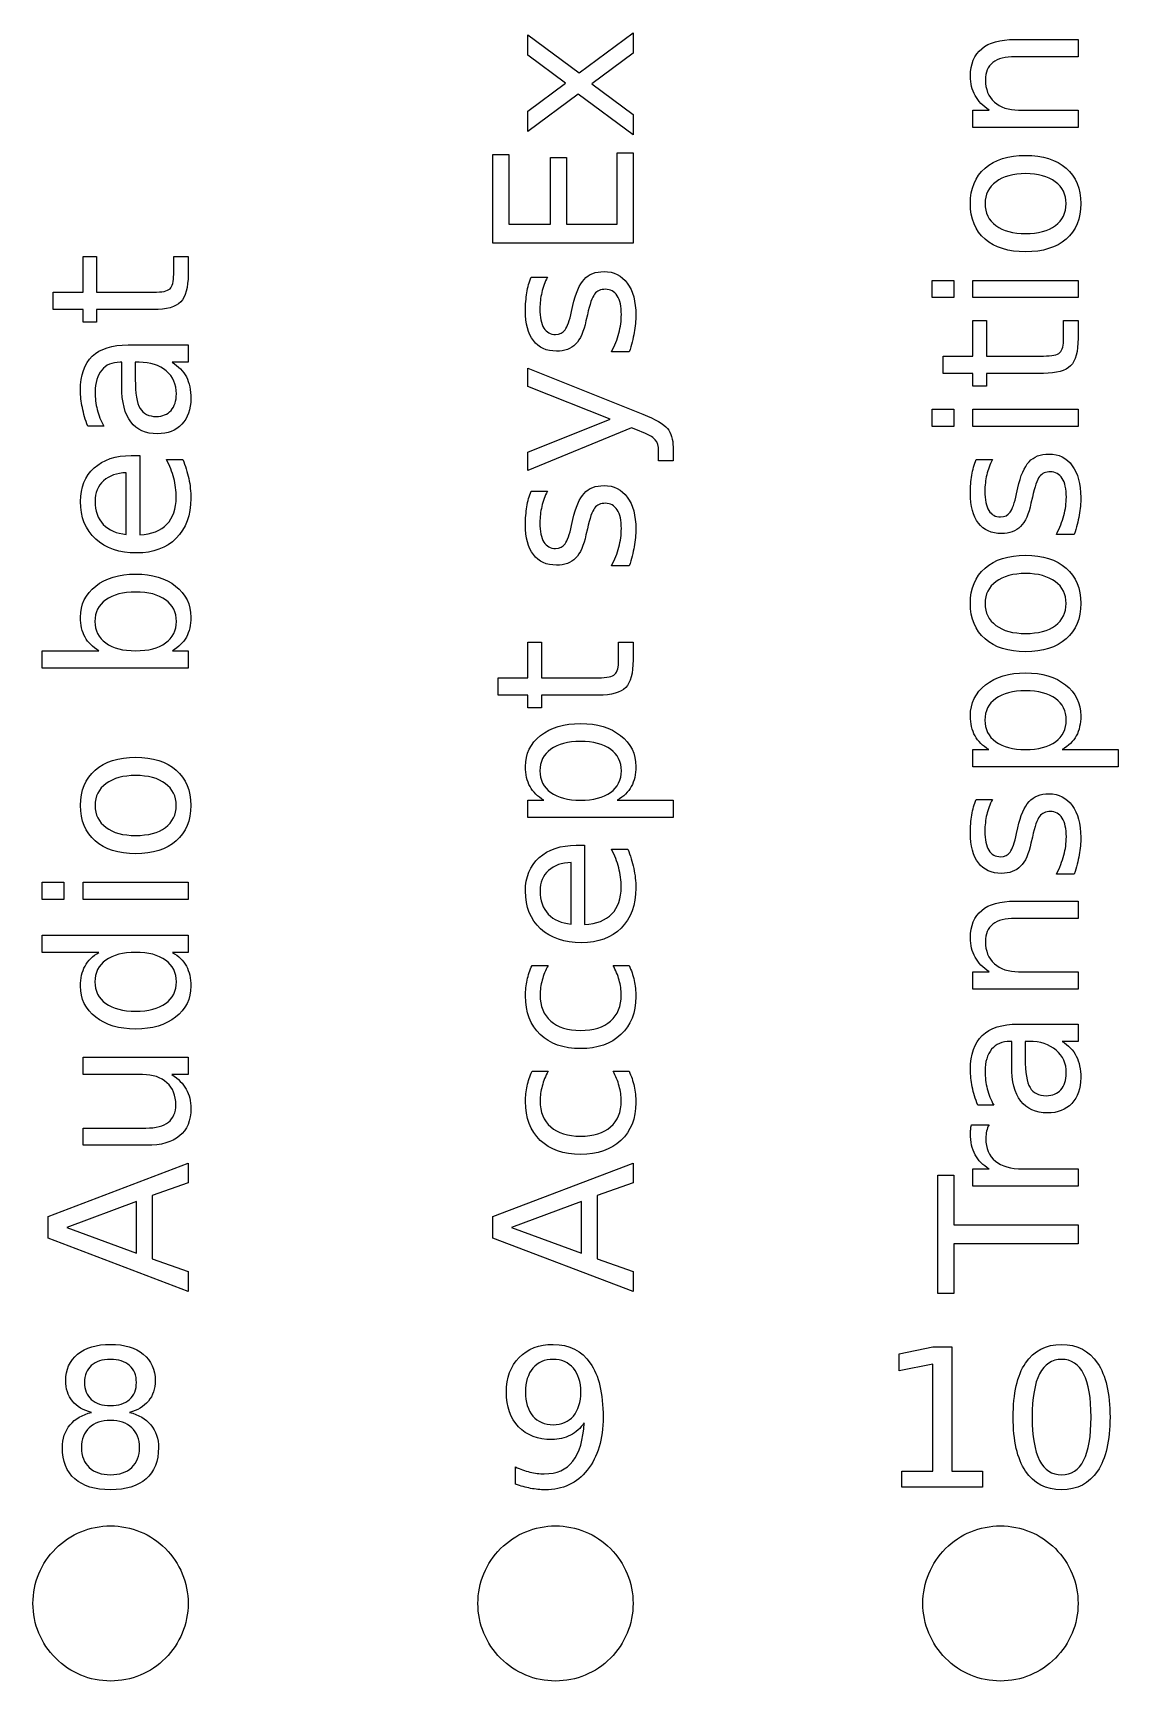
# Model space of a CAD drawing. Extents: x 30 to 245, y 40 to 174.
# Drawn here: x 137.12 to 158.8, y 104.82 to 137.74 of the extents above; entities that cross this region are included whole.
import ezdxf

# ---------------------------------------------------------------- set-up
doc = ezdxf.new("R2010")
doc.units = 0
doc.layers.add('Calque_1', color=7, linetype='CONTINUOUS')

msp = doc.modelspace()

# ---------------------------------------------------------------- linework, layer by layer
at = {"layer": 'Calque_1', "color": 7}
for points in [[(147.01, 137.6975), (148.03188, 136.93813), (149.11, 137.73688), (149.11, 137.33), (148.285, 136.71875), (149.11, 136.1075), (149.11, 135.70063), (148.01125, 136.51625), (147.01, 135.77), (147.01, 136.17688), (147.75813, 136.73375), (147.01, 137.29063)], [(156.73255, 137.6075)], [(146.31063, 133.53688), (146.31063, 135.30688), (146.62938, 135.30688), (146.62938, 133.91563), (147.45813, 133.91563), (147.45813, 135.24875), (147.77688, 135.24875), (147.77688, 133.91563), (148.79125, 133.91563), (148.79125, 135.34063), (149.11, 135.34063), (149.11, 133.53688)], [(155.84937, 134.32813)], [(156.14187, 134.32813)], [(155.0825, 132.44938), (155.0825, 132.79438), (155.51937, 132.79438), (155.51937, 132.44938)], [(155.9, 132.44938), (155.9, 132.79438), (158, 132.79438), (158, 132.44938)], [(139.02181, 131.50438)], [(155.0825, 129.87688), (155.0825, 130.22188), (155.51937, 130.22188), (155.51937, 129.87688)], [(155.9, 129.87688), (155.9, 130.22188), (158, 130.22188), (158, 129.87688)], [(139.17188, 126.56938)], [(155.84937, 126.34063)], [(156.14187, 126.34063)], [(156.95187, 124.59688)], [(148.06188, 123.58438)], [(157.68499, 123.42313)], [(138.06938, 122.30563)], [(138.36188, 122.30563)], [(148.79497, 122.41063)], [(137.3025, 120.42688), (137.3025, 120.77188), (137.73938, 120.77188), (137.73938, 120.42688)], [(138.12, 120.42688), (138.12, 120.77188), (140.22, 120.77188), (140.22, 120.42688)], [(156.73255, 120.395)], [(138.43878, 119.37125)], [(147.09056, 119.11063)], [(139.17188, 118.19563)], [(156.80188, 117.93688)], [(147.09056, 116.99563)], [(138.06938, 116.38438)], [(139.39127, 115.51625)], [(137.42063, 113.66375), (137.42063, 114.09313), (140.22, 115.16), (140.22, 114.76625), (139.50188, 114.51125), (139.50188, 113.24938), (140.22, 112.99438), (140.22, 112.595)], [(146.31063, 113.66375), (146.31063, 114.09313), (149.11, 115.16), (149.11, 114.76625), (148.39188, 114.51125), (148.39188, 113.24938), (149.11, 112.99438), (149.11, 112.595)], [(155.20062, 112.55375), (155.20062, 114.92188), (155.51937, 114.92188), (155.51937, 113.92813), (158, 113.92813), (158, 113.5475), (155.51937, 113.5475), (155.51937, 112.55375)], [(137.79375, 113.8775), (139.18688, 113.36375), (139.18688, 114.39313)], [(146.68375, 113.8775), (148.07688, 113.36375), (148.07688, 114.39313)], [(154.48125, 109.00875), (155.1, 109.00875), (155.1, 111.14438), (154.42687, 111.00938), (154.42687, 111.35438), (155.09625, 111.48938), (155.475, 111.48938), (155.475, 109.00875), (156.09375, 109.00875), (156.09375, 108.69), (154.48125, 108.69)], [(157.67062, 111.54)], [(157.67062, 111.24)], [(138.15062, 110.77875)], [(138.28937, 110.18063)], [(138.66812, 110.01938)], [(147.51312, 109.935)], [(146.75937, 108.7481)]]:
    msp.add_lwpolyline(points, close=True, dxfattribs=at)
for points in [[(156.7325, 137.6075), (158, 137.6075), (158, 137.2625), (156.74375, 137.2625)], [(156.81312, 136.19563), (158, 136.19563), (158, 135.84875), (155.9, 135.84875), (155.9, 136.19563), (156.22625, 136.19563)], [(137.52375, 132.55813), (138.12, 132.55813), (138.12, 133.26875), (138.38813, 133.26875), (138.38813, 132.55813), (139.52813, 132.55813)], [(139.93123, 132.91441), (139.93123, 133.26878), (140.22, 133.26878), (140.22, 132.91441)], [(147.07201, 132.85818), (147.07188, 132.85813)], [(147.07188, 132.85813), (147.39813, 132.85813)], [(139.52813, 132.21128), (138.38813, 132.21128), (138.38813, 131.95816), (138.12, 131.95816), (138.12, 132.21128), (137.52375, 132.21128), (137.52375, 132.55813)], [(147.88183, 132.17566), (147.90813, 132.29378)], [(148.19698, 132.1063), (148.16888, 131.9863)], [(155.30375, 131.28313), (155.9, 131.28313), (155.9, 131.99375), (156.16812, 131.99375), (156.16812, 131.28313), (157.30812, 131.28313)], [(157.71122, 131.63941), (157.71122, 131.99378), (158, 131.99378), (158, 131.63941)], [(139.02188, 131.50438), (140.22, 131.50438), (140.22, 131.15938), (139.90125, 131.15938)], [(149.03318, 131.36566), (148.67693, 131.36566)], [(138.89438, 130.67563), (138.89438, 131.15938), (138.86058, 131.15938)], [(139.24123, 131.15938), (139.16433, 131.15938), (139.16438, 130.81625)], [(149.23375, 129.78688), (149.07625, 129.84878), (147.01, 128.99941), (147.01, 129.36503), (148.6525, 130.02128), (147.01, 130.67753), (147.01, 131.04316), (149.305, 130.12063)], [(157.30812, 130.93628), (156.16812, 130.93628), (156.16812, 130.68316), (155.9, 130.68316), (155.9, 130.93628), (155.30375, 130.93628), (155.30375, 131.28313)], [(138.53431, 129.88438), (138.21556, 129.88438)], [(149.90875, 129.46438), (149.90875, 129.18875), (149.62, 129.18875), (149.62, 129.39125)], [(139.08375, 129.29563), (139.2525, 129.29563), (139.2525, 127.70938)], [(139.08385, 129.29563), (139.08375, 129.29563)], [(139.78693, 129.215), (140.11318, 129.215)], [(155.9621, 129.21318), (155.96187, 129.21313)], [(155.96187, 129.21313), (156.28812, 129.21313)], [(138.98438, 127.72063), (138.9825, 128.95063)], [(147.07201, 128.58318), (147.07188, 128.58313)], [(147.07188, 128.58313), (147.39813, 128.58313)], [(156.77192, 128.53066), (156.79822, 128.64878)], [(157.08708, 128.4613), (157.05898, 128.3413)], [(147.88183, 127.90066), (147.90813, 128.01878)], [(148.19698, 127.8313), (148.16888, 127.7113)], [(157.92328, 127.72066), (157.56703, 127.72066)], [(149.03318, 127.09066), (148.67693, 127.09066)], [(146.41375, 124.85563), (147.01, 124.85563), (147.01, 125.56625), (147.27813, 125.56625), (147.27813, 124.85563), (148.41813, 124.85563)], [(148.82123, 125.21191), (148.82123, 125.56628), (149.11, 125.56628), (149.11, 125.21191)], [(139.90497, 125.39563), (140.21997, 125.39563), (140.21997, 125.04875), (137.30247, 125.04875), (137.30247, 125.39563), (138.43875, 125.39563)], [(148.41813, 124.50878), (147.27813, 124.50878), (147.27813, 124.25566), (147.01, 124.25566), (147.01, 124.50878), (146.41375, 124.50878), (146.41375, 124.85563)], [(157.685, 123.42313), (158.79875, 123.42313), (158.79875, 123.07625), (155.9, 123.07625), (155.9, 123.42313), (156.21875, 123.42313)], [(148.795, 122.41063), (149.90875, 122.41063), (149.90875, 122.06375), (147.01, 122.06375), (147.01, 122.41063), (147.32875, 122.41063)], [(155.9621, 122.42568), (155.96187, 122.42563)], [(155.96187, 122.42563), (156.28812, 122.42563)], [(156.77192, 121.74316), (156.79822, 121.86128)], [(147.97365, 121.51063), (147.97375, 121.51063)], [(147.97375, 121.51063), (148.1425, 121.51063), (148.1425, 119.92438)], [(157.08708, 121.6738), (157.05898, 121.5538)], [(147.87438, 119.93563), (147.8725, 121.16563)], [(148.67683, 121.43), (149.00308, 121.43)], [(157.92328, 120.93316), (157.56703, 120.93316)], [(156.7325, 120.395), (158, 120.395), (158, 120.05), (156.74375, 120.05)], [(138.43875, 119.37125), (137.3025, 119.37125), (137.3025, 119.71625), (140.22, 119.71625), (140.22, 119.37125), (139.905, 119.37125)], [(147.09063, 119.11063), (147.41313, 119.11063)], [(148.71066, 119.11063), (149.02941, 119.11063)], [(156.81312, 118.98313), (158, 118.98313), (158, 118.63625), (155.9, 118.63625), (155.9, 118.98313), (156.22625, 118.98313)], [(156.80187, 117.93688), (158, 117.93688), (158, 117.59188), (157.68125, 117.59188)], [(156.67436, 117.10813), (156.67436, 117.59188), (156.64066, 117.59188)], [(157.02122, 117.59188), (156.94432, 117.59188), (156.94437, 117.24875)], [(139.31063, 116.93), (138.12, 116.93), (138.12, 117.275), (140.22, 117.275), (140.22, 116.93), (139.8975, 116.93)], [(147.09063, 116.99563), (147.41313, 116.99563)], [(148.71066, 116.99563), (149.02941, 116.99563)], [(156.31438, 116.31688), (155.99563, 116.31688)], [(155.86852, 115.9269), (156.2225, 115.92875)], [(139.39125, 115.51625), (138.12, 115.51625), (138.12, 115.86125), (139.37813, 115.86125)], [(156.89378, 115.04563), (158, 115.04563), (158, 114.69875), (155.9, 114.69875), (155.9, 115.04563), (156.22625, 115.04563)], [(146.75937, 108.74813), (146.75937, 109.09313)]]:
    msp.add_lwpolyline(points, dxfattribs=at)
at = {"layer": 'Calque_1', "color": 1}
for points in [[(140.22, 106.36501)], [(149.11, 106.36501)], [(158, 106.36501)]]:
    msp.add_lwpolyline(points, close=True, dxfattribs=at)
at = {"layer": 'Calque_1', "color": 7}
for points in [[(155.84942, 136.87438), (155.84942, 137.115627), (155.92442, 137.298127), (156.07442, 137.42188)], [(156.07442, 137.42188), (156.223173, 137.545627), (156.44255, 137.6075), (156.73255, 137.6075)], [(156.2975, 137.14625), (156.198747, 137.06875), (156.14937, 136.9525), (156.14937, 136.7975)], [(156.74375, 137.2625), (156.544997, 137.2625), (156.396247, 137.22375), (156.2975, 137.14625)], [(155.94312, 136.48625), (155.880653, 136.59875), (155.84942, 136.728127), (155.84942, 136.87438)], [(156.14937, 136.7975), (156.14937, 136.611253), (156.208747, 136.46438), (156.3275, 136.35688)], [(156.22625, 136.19563), (156.099997, 136.27813), (156.00562, 136.375003), (155.94312, 136.48625)], [(156.3275, 136.35688), (156.446247, 136.24938), (156.60812, 136.19563), (156.81312, 136.19563)], [(155.84937, 134.32813), (155.84937, 134.62813), (155.94687, 134.863753), (156.14187, 135.035)], [(156.14187, 135.035), (156.33687, 135.206253), (156.60687, 135.29188), (156.95187, 135.29188)], [(156.95187, 135.29188), (157.295623, 135.29188), (157.565623, 135.206253), (157.76187, 135.035)], [(157.76187, 135.035), (157.956877, 134.863753), (158.05438, 134.62813), (158.05438, 134.32813)], [(156.36125, 134.765), (156.214997, 134.6575), (156.14187, 134.511877), (156.14187, 134.32813)], [(156.95187, 134.92625), (156.703123, 134.92625), (156.50625, 134.8725), (156.36125, 134.765)], [(157.54437, 134.765), (157.39937, 134.8725), (157.20187, 134.92625), (156.95187, 134.92625)], [(157.76187, 134.32813), (157.76187, 134.511877), (157.68937, 134.6575), (157.54437, 134.765)], [(156.14187, 133.61938), (155.94687, 133.790627), (155.84937, 134.026877), (155.84937, 134.32813)], [(156.14187, 134.32813), (156.14187, 134.14313), (156.21437, 133.99688), (156.35937, 133.88938)], [(157.54625, 133.8875), (157.689997, 133.995), (157.76187, 134.141877), (157.76187, 134.32813)], [(158.05438, 134.32813), (158.05438, 134.026877), (157.956877, 133.790627), (157.76187, 133.61938)], [(156.35937, 133.88938), (156.503123, 133.78188), (156.700623, 133.72813), (156.95187, 133.72813)], [(156.95187, 133.72813), (157.203123, 133.72813), (157.40125, 133.781253), (157.54625, 133.8875)], [(156.95187, 133.36438), (156.60687, 133.36438), (156.33687, 133.44938), (156.14187, 133.61938)], [(157.76187, 133.61938), (157.565623, 133.44938), (157.295623, 133.36438), (156.95187, 133.36438)], [(139.85813, 132.62753), (139.906863, 132.674997), (139.93123, 132.770623), (139.93123, 132.91441)], [(140.22, 132.91441), (140.22, 132.648157), (140.170627, 132.464407), (140.07188, 132.36316)], [(146.98761, 132.54693), (147.006343, 132.65943), (147.034477, 132.76318), (147.07201, 132.85818)], [(147.39813, 132.85813), (147.34813, 132.76063), (147.31063, 132.65938), (147.28563, 132.55438)], [(147.90813, 132.29378), (147.960663, 132.53878), (148.035037, 132.71253), (148.13125, 132.81503)], [(148.13125, 132.81503), (148.22625, 132.918783), (148.359377, 132.97066), (148.53063, 132.97066)], [(148.53063, 132.97066), (148.72563, 132.97066), (148.880003, 132.89316), (148.99375, 132.73816)], [(148.99375, 132.73816), (149.107503, 132.584407), (149.16438, 132.37253), (149.16438, 132.10253)], [(139.52813, 132.55813), (139.699377, 132.55813), (139.809377, 132.581263), (139.85813, 132.62753)], [(140.07188, 132.36316), (139.97188, 132.261907), (139.79063, 132.21128), (139.52813, 132.21128)], [(146.95951, 132.18693), (146.95951, 132.31443), (146.968877, 132.43443), (146.98761, 132.54693)], [(147.28563, 132.55438), (147.26063, 132.44938), (147.24813, 132.34063), (147.24813, 132.22813)], [(148.34135, 132.52068), (148.29135, 132.458213), (148.243227, 132.320087), (148.19698, 132.1063)], [(148.55698, 132.61628), (148.463227, 132.61628), (148.39135, 132.584413), (148.34135, 132.52068)], [(148.79323, 132.48503), (148.736963, 132.57253), (148.658213, 132.61628), (148.55698, 132.61628)], [(148.87573, 132.11003), (148.87573, 132.27253), (148.84823, 132.39753), (148.79323, 132.48503)], [(147.12076, 131.59068), (147.01326, 131.73068), (146.95951, 131.92943), (146.95951, 132.18693)], [(147.24813, 132.22813), (147.24813, 132.056877), (147.274363, 131.928127), (147.32683, 131.84188)], [(147.75245, 131.80628), (147.79745, 131.867547), (147.840577, 131.990673), (147.88183, 132.17566)], [(148.82693, 131.74253), (148.859463, 131.866283), (148.87573, 131.988783), (148.87573, 132.11003)], [(149.16438, 132.10253), (149.16438, 131.99003), (149.153147, 131.87253), (149.13068, 131.75003)], [(147.32683, 131.84188), (147.379363, 131.75688), (147.458113, 131.71438), (147.56308, 131.71438)], [(147.56308, 131.71438), (147.64308, 131.71438), (147.706203, 131.745013), (147.75245, 131.80628)], [(148.16888, 131.9863), (148.12388, 131.772553), (148.05513, 131.61818), (147.96263, 131.52318)], [(148.67693, 131.36566), (148.743197, 131.49316), (148.793197, 131.618783), (148.82693, 131.74253)], [(149.13068, 131.75003), (149.109413, 131.628783), (149.076913, 131.50066), (149.03318, 131.36566)], [(138.30556, 131.27938), (138.46306, 131.42938), (138.70181, 131.50438), (139.02181, 131.50438)], [(147.57826, 131.38068), (147.38076, 131.38068), (147.22826, 131.45068), (147.12076, 131.59068)], [(147.96263, 131.52318), (147.868883, 131.42818), (147.74076, 131.38068), (147.57826, 131.38068)], [(157.63812, 131.35253), (157.686853, 131.400063), (157.71122, 131.49569), (157.71122, 131.63941)], [(158, 131.63941), (158, 131.373157), (157.950623, 131.189407), (157.85187, 131.08816)], [(138.06931, 130.59875), (138.06931, 130.902503), (138.14806, 131.12938), (138.30556, 131.27938)], [(138.86058, 131.15938), (138.701827, 131.15938), (138.579327, 131.10688), (138.49308, 131.00188)], [(139.78311, 130.985), (139.646857, 131.101253), (139.46623, 131.15938), (139.24123, 131.15938)], [(139.90125, 131.15938), (140.02875, 131.080627), (140.123127, 130.9825), (140.18438, 130.865)], [(157.30812, 131.28313), (157.479373, 131.28313), (157.589373, 131.306263), (157.63812, 131.35253)], [(157.85187, 131.08816), (157.75187, 130.986907), (157.57062, 130.93628), (157.30812, 130.93628)], [(138.49308, 131.00188), (138.40558, 130.898127), (138.36183, 130.751877), (138.36183, 130.56313)], [(139.16438, 130.81625), (139.16438, 130.537503), (139.196247, 130.34438), (139.25998, 130.23688)], [(139.98561, 130.52563), (139.98561, 130.716877), (139.91811, 130.87), (139.78311, 130.985)], [(140.18438, 130.865), (140.24438, 130.7475), (140.27438, 130.60375), (140.27438, 130.43375)], [(138.10681, 130.25188), (138.08181, 130.370627), (138.06931, 130.48625), (138.06931, 130.59875)], [(138.36183, 130.56313), (138.36183, 130.44313), (138.376197, 130.326253), (138.40493, 130.2125)], [(139.07438, 129.96688), (138.95438, 130.125627), (138.89438, 130.361877), (138.89438, 130.67563)], [(139.87873, 130.19563), (139.949983, 130.276877), (139.98561, 130.386877), (139.98561, 130.52563)], [(140.27438, 130.43375), (140.27438, 130.21875), (140.21438, 130.0475), (140.09438, 129.92)], [(138.21556, 129.88438), (138.166827, 130.010627), (138.130577, 130.133127), (138.10681, 130.25188)], [(138.40493, 130.2125), (138.433663, 130.098753), (138.47679, 129.98938), (138.53431, 129.88438)], [(139.25998, 130.23688), (139.323713, 130.12938), (139.432463, 130.07563), (139.58623, 130.07563)], [(139.58623, 130.07563), (139.70873, 130.07563), (139.80623, 130.11563), (139.87873, 130.19563)], [(149.305, 130.12063), (149.555, 130.02313), (149.718127, 129.92813), (149.79438, 129.83563)], [(139.60875, 129.73063), (139.372503, 129.73063), (139.19438, 129.80938), (139.07438, 129.96688)], [(140.09438, 129.92), (139.973127, 129.793753), (139.81125, 129.73063), (139.60875, 129.73063)], [(149.5525, 129.6125), (149.5075, 129.664967), (149.40125, 129.723093), (149.23375, 129.78688)], [(149.79438, 129.83563), (149.870627, 129.74313), (149.90875, 129.61938), (149.90875, 129.46438)], [(149.62, 129.39125), (149.62, 129.48625), (149.5975, 129.56), (149.5525, 129.6125)], [(138.34323, 129.04813), (138.524477, 129.21313), (138.77135, 129.29563), (139.08385, 129.29563)], [(139.93318, 128.84375), (139.900647, 128.96875), (139.851897, 129.0925), (139.78693, 129.215)], [(140.11318, 129.215), (140.165647, 129.091253), (140.205647, 128.96438), (140.23318, 128.83438)], [(155.8777, 128.90193), (155.896433, 129.01443), (155.924567, 129.11818), (155.9621, 129.21318)], [(156.28812, 129.21313), (156.23812, 129.11563), (156.20062, 129.01438), (156.17562, 128.90938)], [(156.79822, 128.64878), (156.850687, 128.89378), (156.925063, 129.06753), (157.02135, 129.17003)], [(157.02135, 129.17003), (157.11635, 129.273783), (157.249473, 129.32566), (157.42072, 129.32566)], [(157.42072, 129.32566), (157.61572, 129.32566), (157.770097, 129.24816), (157.88385, 129.09316)], [(157.88385, 129.09316), (157.997603, 128.939407), (158.05448, 128.72753), (158.05448, 128.45753)], [(138.06948, 128.37875), (138.06948, 128.66125), (138.16073, 128.884377), (138.34323, 129.04813)], [(138.53063, 128.79125), (138.41813, 128.68875), (138.36188, 128.5525), (138.36188, 128.3825)], [(138.9825, 128.95063), (138.793753, 128.947963), (138.64313, 128.894837), (138.53063, 128.79125)], [(139.98188, 128.45938), (139.98188, 128.59188), (139.965647, 128.720003), (139.93318, 128.84375)], [(140.23318, 128.83438), (140.260713, 128.70438), (140.27448, 128.572503), (140.27448, 128.43875)], [(155.8496, 128.54193), (155.8496, 128.66943), (155.858967, 128.78943), (155.8777, 128.90193)], [(156.17562, 128.90938), (156.15062, 128.80438), (156.13812, 128.69563), (156.13812, 128.58313)], [(157.23146, 128.87568), (157.18146, 128.813213), (157.133333, 128.675087), (157.08708, 128.4613)], [(157.44708, 128.97128), (157.353333, 128.97128), (157.28146, 128.939413), (157.23146, 128.87568)], [(157.68333, 128.84003), (157.627063, 128.92753), (157.548313, 128.97128), (157.44708, 128.97128)], [(157.76583, 128.46503), (157.76583, 128.62753), (157.73833, 128.75253), (157.68333, 128.84003)], [(139.79625, 127.92313), (139.920003, 128.051877), (139.98188, 128.230627), (139.98188, 128.45938)], [(140.27448, 128.43875), (140.27448, 128.10375), (140.17698, 127.838127), (139.98198, 127.64188)], [(146.98761, 128.27193), (147.006343, 128.38443), (147.034477, 128.48818), (147.07201, 128.58318)], [(147.39813, 128.58313), (147.34813, 128.48563), (147.31063, 128.38438), (147.28563, 128.27938)], [(147.90813, 128.01878), (147.960663, 128.26378), (148.035037, 128.43753), (148.13125, 128.54003)], [(148.13125, 128.54003), (148.22625, 128.643783), (148.359377, 128.69566), (148.53063, 128.69566)], [(148.53063, 128.69566), (148.72563, 128.69566), (148.880003, 128.61816), (148.99375, 128.46316)], [(148.99375, 128.46316), (149.107503, 128.309407), (149.16438, 128.09753), (149.16438, 127.82753)], [(156.01085, 127.94568), (155.90335, 128.08568), (155.8496, 128.28443), (155.8496, 128.54193)], [(156.13812, 128.58313), (156.13812, 128.411877), (156.164387, 128.283127), (156.21692, 128.19688)], [(156.64255, 128.16128), (156.68755, 128.222547), (156.730673, 128.345673), (156.77192, 128.53066)], [(157.71703, 128.09753), (157.749563, 128.221283), (157.76583, 128.343783), (157.76583, 128.46503)], [(158.05448, 128.45753), (158.05448, 128.34503), (158.043247, 128.22753), (158.02078, 128.10503)], [(138.37323, 127.62688), (138.17073, 127.813127), (138.06948, 128.06375), (138.06948, 128.37875)], [(138.36188, 128.3825), (138.36188, 128.19), (138.416253, 128.035627), (138.525, 127.91938)], [(146.95951, 127.91193), (146.95951, 128.03943), (146.968877, 128.15943), (146.98761, 128.27193)], [(147.28563, 128.27938), (147.26063, 128.17438), (147.24813, 128.06563), (147.24813, 127.95313)], [(148.34135, 128.24568), (148.29135, 128.183213), (148.243227, 128.045087), (148.19698, 127.8313)], [(148.55698, 128.34128), (148.463227, 128.34128), (148.39135, 128.309413), (148.34135, 128.24568)], [(148.79323, 128.21003), (148.736963, 128.29753), (148.658213, 128.34128), (148.55698, 128.34128)], [(148.87573, 127.83503), (148.87573, 127.99753), (148.84823, 128.12253), (148.79323, 128.21003)], [(156.21692, 128.19688), (156.269453, 128.11188), (156.348203, 128.06938), (156.45317, 128.06938)], [(156.45317, 128.06938), (156.53317, 128.06938), (156.596297, 128.100013), (156.64255, 128.16128)], [(157.05898, 128.3413), (157.01398, 128.127553), (156.94523, 127.97318), (156.85273, 127.87818)], [(157.56703, 127.72066), (157.633297, 127.84816), (157.683297, 127.973783), (157.71703, 128.09753)], [(158.02078, 128.10503), (157.999513, 127.983783), (157.967013, 127.85566), (157.92328, 127.72066)], [(138.525, 127.91938), (138.633753, 127.80438), (138.78688, 127.73813), (138.98438, 127.72063)], [(139.2525, 127.70938), (139.49, 127.72438), (139.67125, 127.79563), (139.79625, 127.92313)], [(147.12076, 127.31568), (147.01326, 127.45568), (146.95951, 127.65443), (146.95951, 127.91193)], [(147.24813, 127.95313), (147.24813, 127.781877), (147.274363, 127.653127), (147.32683, 127.56688)], [(147.75245, 127.53128), (147.79745, 127.592547), (147.840577, 127.715673), (147.88183, 127.90066)], [(148.82693, 127.46753), (148.859463, 127.591283), (148.87573, 127.713783), (148.87573, 127.83503)], [(149.16438, 127.82753), (149.16438, 127.71503), (149.153147, 127.59753), (149.13068, 127.47503)], [(156.46835, 127.73568), (156.27085, 127.73568), (156.11835, 127.80568), (156.01085, 127.94568)], [(156.85273, 127.87818), (156.758977, 127.78318), (156.63085, 127.73568), (156.46835, 127.73568)], [(139.19073, 127.34938), (138.846977, 127.34938), (138.574477, 127.44188), (138.37323, 127.62688)], [(139.98198, 127.64188), (139.78698, 127.44688), (139.52323, 127.34938), (139.19073, 127.34938)], [(147.32683, 127.56688), (147.379363, 127.48188), (147.458113, 127.43938), (147.56308, 127.43938)], [(147.56308, 127.43938), (147.64308, 127.43938), (147.706203, 127.470013), (147.75245, 127.53128)], [(148.16888, 127.7113), (148.12388, 127.497553), (148.05513, 127.34318), (147.96263, 127.24818)], [(148.67693, 127.09066), (148.743197, 127.21816), (148.793197, 127.343783), (148.82693, 127.46753)], [(149.13068, 127.47503), (149.109413, 127.353783), (149.076913, 127.22566), (149.03318, 127.09066)], [(147.57826, 127.10568), (147.38076, 127.10568), (147.22826, 127.17568), (147.12076, 127.31568)], [(147.96263, 127.24818), (147.868883, 127.15318), (147.74076, 127.10568), (147.57826, 127.10568)], [(156.14187, 127.0475), (156.33687, 127.218753), (156.60687, 127.30438), (156.95187, 127.30438)], [(156.95187, 127.30438), (157.295623, 127.30438), (157.565623, 127.218753), (157.76187, 127.0475)], [(138.3731, 126.6875), (138.5756, 126.8475), (138.84185, 126.9275), (139.17185, 126.9275)], [(139.17185, 126.9275), (139.50185, 126.9275), (139.7681, 126.8475), (139.9706, 126.6875)], [(155.84937, 126.34063), (155.84937, 126.64063), (155.94687, 126.876253), (156.14187, 127.0475)], [(156.36125, 126.7775), (156.214997, 126.67), (156.14187, 126.524377), (156.14187, 126.34063)], [(156.95187, 126.93875), (156.703123, 126.93875), (156.50625, 126.885), (156.36125, 126.7775)], [(157.54437, 126.7775), (157.39937, 126.885), (157.20187, 126.93875), (156.95187, 126.93875)], [(157.76187, 126.34063), (157.76187, 126.524377), (157.68937, 126.67), (157.54437, 126.7775)], [(157.76187, 127.0475), (157.956877, 126.876253), (158.05438, 126.64063), (158.05438, 126.34063)], [(138.06935, 126.06688), (138.06935, 126.32188), (138.1706, 126.528753), (138.3731, 126.6875)], [(139.17188, 126.56938), (138.918127, 126.56938), (138.719377, 126.51688), (138.57563, 126.41188)], [(139.77, 126.41188), (139.625, 126.51688), (139.425627, 126.56938), (139.17188, 126.56938)], [(139.9706, 126.6875), (140.1731, 126.528753), (140.27435, 126.32188), (140.27435, 126.06688)], [(138.57563, 126.41188), (138.43063, 126.308127), (138.35813, 126.165), (138.35813, 125.9825)], [(139.98563, 125.9825), (139.98563, 126.165), (139.913753, 126.308127), (139.77, 126.41188)], [(156.14187, 125.63188), (155.94687, 125.803127), (155.84937, 126.039377), (155.84937, 126.34063)], [(156.14187, 126.34063), (156.14187, 126.15563), (156.21437, 126.00938), (156.35937, 125.90188)], [(157.54625, 125.9), (157.689997, 126.0075), (157.76187, 126.154377), (157.76187, 126.34063)], [(158.05438, 126.34063), (158.05438, 126.039377), (157.956877, 125.803127), (157.76187, 125.63188)], [(138.16125, 125.66938), (138.099983, 125.780627), (138.06935, 125.913127), (138.06935, 126.06688)], [(138.35813, 125.9825), (138.35813, 125.8), (138.43063, 125.65625), (138.57563, 125.55125)], [(139.77, 125.55125), (139.913753, 125.65625), (139.98563, 125.8), (139.98563, 125.9825)], [(140.27435, 126.06688), (140.27435, 125.913127), (140.24435, 125.780627), (140.18435, 125.66938)], [(156.35937, 125.90188), (156.503123, 125.79438), (156.700623, 125.74063), (156.95187, 125.74063)], [(156.95187, 125.74063), (157.203123, 125.74063), (157.40125, 125.793753), (157.54625, 125.9)], [(138.43875, 125.39563), (138.31375, 125.46813), (138.22125, 125.55938), (138.16125, 125.66938)], [(138.57563, 125.55125), (138.719377, 125.447503), (138.918127, 125.39563), (139.17188, 125.39563)], [(139.17188, 125.39563), (139.425627, 125.39563), (139.625, 125.447503), (139.77, 125.55125)], [(140.18435, 125.66938), (140.123083, 125.55938), (140.029957, 125.46813), (139.90497, 125.39563)], [(156.95187, 125.37688), (156.60687, 125.37688), (156.33687, 125.46188), (156.14187, 125.63188)], [(157.76187, 125.63188), (157.565623, 125.46188), (157.295623, 125.37688), (156.95187, 125.37688)], [(148.74813, 124.92503), (148.796863, 124.972497), (148.82123, 125.068123), (148.82123, 125.21191)], [(149.11, 125.21191), (149.11, 124.945657), (149.060627, 124.761907), (148.96188, 124.66066)], [(148.41813, 124.85563), (148.589377, 124.85563), (148.699377, 124.878763), (148.74813, 124.92503)], [(156.1531, 124.715), (156.3556, 124.875), (156.62185, 124.955), (156.95185, 124.955)], [(156.95185, 124.955), (157.28185, 124.955), (157.5481, 124.875), (157.7506, 124.715)], [(148.96188, 124.66066), (148.86188, 124.559407), (148.68063, 124.50878), (148.41813, 124.50878)], [(155.84935, 124.09438), (155.84935, 124.34938), (155.9506, 124.556253), (156.1531, 124.715)], [(156.95187, 124.59688), (156.698123, 124.59688), (156.499373, 124.54438), (156.35562, 124.43938)], [(157.55, 124.43938), (157.405, 124.54438), (157.205623, 124.59688), (156.95187, 124.59688)], [(157.7506, 124.715), (157.953107, 124.556253), (158.05436, 124.34938), (158.05436, 124.09438)], [(156.35562, 124.43938), (156.21062, 124.335627), (156.13812, 124.1925), (156.13812, 124.01)], [(157.76562, 124.01), (157.76562, 124.1925), (157.693747, 124.335627), (157.55, 124.43938)], [(147.2631, 123.7025), (147.4656, 123.8625), (147.73185, 123.9425), (148.06185, 123.9425)], [(148.06185, 123.9425), (148.39185, 123.9425), (148.6581, 123.8625), (148.8606, 123.7025)], [(155.94125, 123.69688), (155.879983, 123.808127), (155.84935, 123.940627), (155.84935, 124.09438)], [(156.13812, 124.01), (156.13812, 123.8275), (156.21062, 123.68375), (156.35562, 123.57875)], [(157.55, 123.57875), (157.693747, 123.68375), (157.76562, 123.8275), (157.76562, 124.01)], [(158.05436, 124.09438), (158.05436, 123.940627), (158.02436, 123.808127), (157.96436, 123.69688)], [(146.95935, 123.08188), (146.95935, 123.33688), (147.0606, 123.543753), (147.2631, 123.7025)], [(148.06188, 123.58438), (147.808127, 123.58438), (147.609377, 123.53188), (147.46563, 123.42688)], [(148.66, 123.42688), (148.515, 123.53188), (148.315627, 123.58438), (148.06188, 123.58438)], [(148.8606, 123.7025), (149.0631, 123.543753), (149.16435, 123.33688), (149.16435, 123.08188)], [(156.21875, 123.42313), (156.09375, 123.49563), (156.00125, 123.58688), (155.94125, 123.69688)], [(156.35562, 123.57875), (156.499373, 123.475003), (156.698123, 123.42313), (156.95187, 123.42313)], [(156.95187, 123.42313), (157.205623, 123.42313), (157.405, 123.475003), (157.55, 123.57875)], [(157.96436, 123.69688), (157.903093, 123.58688), (157.80997, 123.49563), (157.68499, 123.42313)], [(138.36188, 123.0125), (138.55688, 123.183753), (138.82688, 123.26938), (139.17188, 123.26938)], [(139.17188, 123.26938), (139.515627, 123.26938), (139.785627, 123.183753), (139.98188, 123.0125)], [(147.46563, 123.42688), (147.32063, 123.323127), (147.24813, 123.18), (147.24813, 122.9975)], [(148.87563, 122.9975), (148.87563, 123.18), (148.803753, 123.323127), (148.66, 123.42688)], [(138.06938, 122.30563), (138.06938, 122.60563), (138.16688, 122.841253), (138.36188, 123.0125)], [(139.17188, 122.90375), (138.923127, 122.90375), (138.72625, 122.85), (138.58125, 122.7425)], [(139.76438, 122.7425), (139.61938, 122.85), (139.42188, 122.90375), (139.17188, 122.90375)], [(139.98188, 123.0125), (140.17688, 122.841253), (140.27438, 122.60563), (140.27438, 122.30563)], [(147.05125, 122.68438), (146.989983, 122.795627), (146.95935, 122.928127), (146.95935, 123.08188)], [(147.24813, 122.9975), (147.24813, 122.815), (147.32063, 122.67125), (147.46563, 122.56625)], [(148.66, 122.56625), (148.803753, 122.67125), (148.87563, 122.815), (148.87563, 122.9975)], [(149.16435, 123.08188), (149.16435, 122.928127), (149.13435, 122.795627), (149.07435, 122.68438)], [(138.58125, 122.7425), (138.435003, 122.635), (138.36188, 122.489377), (138.36188, 122.30563)], [(139.98188, 122.30563), (139.98188, 122.489377), (139.90938, 122.635), (139.76438, 122.7425)], [(147.32875, 122.41063), (147.20375, 122.48313), (147.11125, 122.57438), (147.05125, 122.68438)], [(147.46563, 122.56625), (147.609377, 122.462503), (147.808127, 122.41063), (148.06188, 122.41063)], [(148.06188, 122.41063), (148.315627, 122.41063), (148.515, 122.462503), (148.66, 122.56625)], [(149.07435, 122.68438), (149.013083, 122.57438), (148.919957, 122.48313), (148.79497, 122.41063)], [(157.02135, 122.38253), (157.11635, 122.486283), (157.249473, 122.53816), (157.42072, 122.53816)], [(157.42072, 122.53816), (157.61572, 122.53816), (157.770097, 122.46066), (157.88385, 122.30566)], [(138.36188, 121.59688), (138.16688, 121.768127), (138.06938, 122.004377), (138.06938, 122.30563)], [(138.36188, 122.30563), (138.36188, 122.12063), (138.43438, 121.97438), (138.57938, 121.86688)], [(139.76625, 121.865), (139.910003, 121.9725), (139.98188, 122.119377), (139.98188, 122.30563)], [(140.27438, 122.30563), (140.27438, 122.004377), (140.17688, 121.768127), (139.98188, 121.59688)], [(155.8777, 122.11443), (155.896433, 122.22693), (155.924567, 122.33068), (155.9621, 122.42568)], [(156.28812, 122.42563), (156.23812, 122.32813), (156.20062, 122.22688), (156.17562, 122.12188)], [(156.79822, 121.86128), (156.850687, 122.10628), (156.925063, 122.28003), (157.02135, 122.38253)], [(157.44708, 122.18378), (157.353333, 122.18378), (157.28146, 122.151913), (157.23146, 122.08818)], [(157.68333, 122.05253), (157.627063, 122.14003), (157.548313, 122.18378), (157.44708, 122.18378)], [(157.88385, 122.30566), (157.997603, 122.151907), (158.05448, 121.94003), (158.05448, 121.67003)], [(138.57938, 121.86688), (138.723127, 121.75938), (138.920627, 121.70563), (139.17188, 121.70563)], [(139.17188, 121.70563), (139.423127, 121.70563), (139.62125, 121.758753), (139.76625, 121.865)], [(155.8496, 121.75443), (155.8496, 121.88193), (155.858967, 122.00193), (155.8777, 122.11443)], [(156.17562, 122.12188), (156.15062, 122.01688), (156.13812, 121.90813), (156.13812, 121.79563)], [(157.23146, 122.08818), (157.18146, 122.025713), (157.133333, 121.887587), (157.08708, 121.6738)], [(157.76583, 121.67753), (157.76583, 121.84003), (157.73833, 121.96503), (157.68333, 122.05253)], [(139.17188, 121.34188), (138.82688, 121.34188), (138.55688, 121.42688), (138.36188, 121.59688)], [(139.98188, 121.59688), (139.785627, 121.42688), (139.515627, 121.34188), (139.17188, 121.34188)], [(147.23303, 121.26313), (147.414277, 121.42813), (147.66115, 121.51063), (147.97365, 121.51063)], [(156.01085, 121.15818), (155.90335, 121.29818), (155.8496, 121.49693), (155.8496, 121.75443)], [(156.13812, 121.79563), (156.13812, 121.624377), (156.164387, 121.495627), (156.21692, 121.40938)], [(156.64255, 121.37378), (156.68755, 121.435047), (156.730673, 121.558173), (156.77192, 121.74316)], [(157.05898, 121.5538), (157.01398, 121.340053), (156.94523, 121.18568), (156.85273, 121.09068)], [(157.71703, 121.31003), (157.749563, 121.433783), (157.76583, 121.556283), (157.76583, 121.67753)], [(158.05448, 121.67003), (158.05448, 121.55753), (158.043247, 121.44003), (158.02078, 121.31753)], [(146.95928, 120.59375), (146.95928, 120.87625), (147.05053, 121.099377), (147.23303, 121.26313)], [(147.8725, 121.16563), (147.683753, 121.162963), (147.53313, 121.109837), (147.42063, 121.00625)], [(148.82308, 121.05875), (148.790613, 121.18375), (148.741863, 121.3075), (148.67683, 121.43)], [(149.00308, 121.43), (149.055613, 121.306253), (149.095613, 121.17938), (149.12308, 121.04938)], [(156.46835, 120.94818), (156.27085, 120.94818), (156.11835, 121.01818), (156.01085, 121.15818)], [(156.21692, 121.40938), (156.269453, 121.32438), (156.348203, 121.28188), (156.45317, 121.28188)], [(156.45317, 121.28188), (156.53317, 121.28188), (156.596297, 121.312513), (156.64255, 121.37378)], [(157.56703, 120.93316), (157.633297, 121.06066), (157.683297, 121.186283), (157.71703, 121.31003)], [(158.02078, 121.31753), (157.999513, 121.196283), (157.967013, 121.06816), (157.92328, 120.93316)], [(147.42063, 121.00625), (147.30813, 120.90375), (147.25188, 120.7675), (147.25188, 120.5975)], [(148.87188, 120.67438), (148.87188, 120.80688), (148.855613, 120.935003), (148.82308, 121.05875)], [(149.12308, 121.04938), (149.150547, 120.91938), (149.16428, 120.787503), (149.16428, 120.65375)], [(156.85273, 121.09068), (156.758977, 120.99568), (156.63085, 120.94818), (156.46835, 120.94818)], [(147.26303, 119.84188), (147.06053, 120.028127), (146.95928, 120.27875), (146.95928, 120.59375)], [(147.25188, 120.5975), (147.25188, 120.405), (147.306253, 120.250627), (147.415, 120.13438)], [(148.68625, 120.13813), (148.810003, 120.266877), (148.87188, 120.445627), (148.87188, 120.67438)], [(149.16428, 120.65375), (149.16428, 120.31875), (149.06678, 120.053127), (148.87178, 119.85688)], [(155.84942, 119.66188), (155.84942, 119.903127), (155.92442, 120.085627), (156.07442, 120.20938)], [(156.07442, 120.20938), (156.223173, 120.333127), (156.44255, 120.395), (156.73255, 120.395)], [(148.08053, 119.56438), (147.736777, 119.56438), (147.464277, 119.65688), (147.26303, 119.84188)], [(147.415, 120.13438), (147.523753, 120.01938), (147.67688, 119.95313), (147.87438, 119.93563)], [(148.87178, 119.85688), (148.67678, 119.66188), (148.41303, 119.56438), (148.08053, 119.56438)], [(148.1425, 119.92438), (148.38, 119.93938), (148.56125, 120.01063), (148.68625, 120.13813)], [(156.2975, 119.93375), (156.198747, 119.85625), (156.14937, 119.74), (156.14937, 119.585)], [(156.74375, 120.05), (156.544997, 120.05), (156.396247, 120.01125), (156.2975, 119.93375)], [(155.94312, 119.27375), (155.880653, 119.38625), (155.84942, 119.515627), (155.84942, 119.66188)], [(156.14937, 119.585), (156.14937, 119.398753), (156.208747, 119.25188), (156.3275, 119.14438)], [(138.16128, 119.09563), (138.22128, 119.206877), (138.31378, 119.29875), (138.43878, 119.37125)], [(138.57563, 119.21375), (138.43063, 119.10875), (138.35813, 118.965), (138.35813, 118.7825)], [(139.17188, 119.37125), (138.918127, 119.37125), (138.719377, 119.31875), (138.57563, 119.21375)], [(139.77, 119.21375), (139.625, 119.31875), (139.425627, 119.37125), (139.17188, 119.37125)], [(139.98563, 118.7825), (139.98563, 118.965), (139.913753, 119.10875), (139.77, 119.21375)], [(139.905, 119.37125), (140.03, 119.29875), (140.123127, 119.206877), (140.18438, 119.09563)], [(156.22625, 118.98313), (156.099997, 119.06563), (156.00562, 119.162503), (155.94312, 119.27375)], [(138.06938, 118.69813), (138.06938, 118.85313), (138.100013, 118.98563), (138.16128, 119.09563)], [(140.18438, 119.09563), (140.24438, 118.98563), (140.27438, 118.85313), (140.27438, 118.69813)], [(146.99306, 118.81625), (147.014327, 118.917503), (147.046827, 119.01563), (147.09056, 119.11063)], [(147.41313, 119.11063), (147.359397, 119.01313), (147.319397, 118.915003), (147.29313, 118.81625)], [(148.83253, 118.81625), (148.804997, 118.915003), (148.764373, 119.01313), (148.71066, 119.11063)], [(149.02941, 119.11063), (149.07441, 119.014377), (149.10816, 118.914377), (149.13066, 118.81063)], [(156.3275, 119.14438), (156.446247, 119.03688), (156.60812, 118.98313), (156.81312, 118.98313)], [(138.37313, 118.0775), (138.17063, 118.2375), (138.06938, 118.444377), (138.06938, 118.69813)], [(138.35813, 118.7825), (138.35813, 118.6), (138.43063, 118.45625), (138.57563, 118.35125)], [(139.77, 118.35125), (139.913753, 118.45625), (139.98563, 118.6), (139.98563, 118.7825)], [(140.27438, 118.69813), (140.27438, 118.444377), (140.17313, 118.2375), (139.97063, 118.0775)], [(146.95936, 118.505), (146.95936, 118.611253), (146.970593, 118.715003), (146.99306, 118.81625)], [(147.29313, 118.81625), (147.265663, 118.71875), (147.25193, 118.62), (147.25193, 118.52)], [(147.25193, 118.52), (147.25193, 118.296253), (147.32318, 118.122503), (147.46568, 117.99875)], [(148.66005, 117.99875), (148.801303, 118.122503), (148.87193, 118.296253), (148.87193, 118.52)], [(148.87193, 118.52), (148.87193, 118.62), (148.858797, 118.71875), (148.83253, 118.81625)], [(149.13066, 118.81063), (149.153127, 118.70813), (149.16436, 118.598753), (149.16436, 118.4825)], [(138.57563, 118.35125), (138.719377, 118.247503), (138.918127, 118.19563), (139.17188, 118.19563)], [(139.17188, 118.19563), (139.425627, 118.19563), (139.625, 118.247503), (139.77, 118.35125)], [(147.25373, 117.73063), (147.057483, 117.919377), (146.95936, 118.1775), (146.95936, 118.505)], [(149.16436, 118.4825), (149.16436, 118.166253), (149.064983, 117.915003), (148.86623, 117.72875)], [(139.17188, 117.83938), (138.84188, 117.83938), (138.57563, 117.918753), (138.37313, 118.0775)], [(139.97063, 118.0775), (139.76813, 117.918753), (139.50188, 117.83938), (139.17188, 117.83938)], [(147.46568, 117.99875), (147.606927, 117.875003), (147.805677, 117.81313), (148.06193, 117.81313)], [(148.06193, 117.81313), (148.318177, 117.81313), (148.51755, 117.875003), (148.66005, 117.99875)], [(156.08563, 117.71188), (156.24313, 117.86188), (156.48188, 117.93688), (156.80188, 117.93688)], [(148.06186, 117.44938), (147.71936, 117.44938), (147.449983, 117.54313), (147.25373, 117.73063)], [(148.86623, 117.72875), (148.667483, 117.542503), (148.39936, 117.44938), (148.06186, 117.44938)], [(155.84938, 117.03125), (155.84938, 117.335003), (155.92813, 117.56188), (156.08563, 117.71188)], [(156.64066, 117.59188), (156.481913, 117.59188), (156.359413, 117.53938), (156.27316, 117.43438)], [(157.56309, 117.4175), (157.426843, 117.533753), (157.24622, 117.59188), (157.02122, 117.59188)], [(157.68125, 117.59188), (157.80875, 117.513127), (157.903123, 117.415), (157.96437, 117.2975)], [(156.27316, 117.43438), (156.18566, 117.330627), (156.14191, 117.184377), (156.14191, 116.99563)], [(156.94437, 117.24875), (156.94437, 116.970003), (156.976237, 116.77688), (157.03997, 116.66938)], [(157.76559, 116.95813), (157.76559, 117.149377), (157.69809, 117.3025), (157.56309, 117.4175)], [(157.96437, 117.2975), (158.02437, 117.18), (158.05437, 117.03625), (158.05437, 116.86625)], [(139.79625, 116.76688), (139.677503, 116.875627), (139.51563, 116.93), (139.31063, 116.93)], [(139.8975, 116.93), (140.025, 116.846253), (140.12, 116.748753), (140.1825, 116.6375)], [(146.99306, 116.70125), (147.014327, 116.802503), (147.046827, 116.90063), (147.09056, 116.99563)], [(147.41313, 116.99563), (147.359397, 116.89813), (147.319397, 116.800003), (147.29313, 116.70125)], [(148.83253, 116.70125), (148.804997, 116.800003), (148.764373, 116.89813), (148.71066, 116.99563)], [(149.02941, 116.99563), (149.07441, 116.899377), (149.10816, 116.799377), (149.13066, 116.69563)], [(155.88688, 116.68438), (155.86188, 116.803127), (155.84938, 116.91875), (155.84938, 117.03125)], [(156.14191, 116.99563), (156.14191, 116.87563), (156.156277, 116.758753), (156.18501, 116.645)], [(156.85436, 116.39938), (156.73436, 116.558127), (156.67436, 116.794377), (156.67436, 117.10813)], [(157.65872, 116.62813), (157.729967, 116.709377), (157.76559, 116.819377), (157.76559, 116.95813)], [(139.97438, 116.32625), (139.97438, 116.512503), (139.915003, 116.65938), (139.79625, 116.76688)], [(140.1825, 116.6375), (140.243767, 116.5275), (140.2744, 116.399377), (140.2744, 116.25313)], [(146.95936, 116.39), (146.95936, 116.496253), (146.970593, 116.600003), (146.99306, 116.70125)], [(147.29313, 116.70125), (147.265663, 116.60375), (147.25193, 116.505), (147.25193, 116.405)], [(148.87193, 116.405), (148.87193, 116.505), (148.858797, 116.60375), (148.83253, 116.70125)], [(149.13066, 116.69563), (149.153127, 116.59313), (149.16436, 116.483753), (149.16436, 116.3675)], [(155.99563, 116.31688), (155.946897, 116.443127), (155.910647, 116.565627), (155.88688, 116.68438)], [(156.18501, 116.645), (156.213743, 116.531253), (156.256867, 116.42188), (156.31438, 116.31688)], [(157.03997, 116.66938), (157.103703, 116.56188), (157.212453, 116.50813), (157.36622, 116.50813)], [(157.36622, 116.50813), (157.48872, 116.50813), (157.58622, 116.54813), (157.65872, 116.62813)], [(158.05437, 116.86625), (158.05437, 116.65125), (157.994367, 116.48), (157.87436, 116.3525)], [(139.82625, 115.9775), (139.925003, 116.055), (139.97438, 116.17125), (139.97438, 116.32625)], [(140.2744, 116.25313), (140.2744, 116.011877), (140.1994, 115.82875), (140.0494, 115.70375)], [(147.25373, 115.61563), (147.057483, 115.804377), (146.95936, 116.0625), (146.95936, 116.39)], [(147.25193, 116.405), (147.25193, 116.181253), (147.32318, 116.007503), (147.46568, 115.88375)], [(148.66005, 115.88375), (148.801303, 116.007503), (148.87193, 116.181253), (148.87193, 116.405)], [(149.16436, 116.3675), (149.16436, 116.051253), (149.064983, 115.800003), (148.86623, 115.61375)], [(157.38874, 116.16313), (157.152487, 116.16313), (156.97436, 116.24188), (156.85436, 116.39938)], [(157.87436, 116.3525), (157.753113, 116.226253), (157.59124, 116.16313), (157.38874, 116.16313)], [(139.37813, 115.86125), (139.576877, 115.86125), (139.72625, 115.9), (139.82625, 115.9775)], [(155.85542, 115.8313), (155.858087, 115.860033), (155.862453, 115.8919), (155.86852, 115.9269)], [(156.2225, 115.92875), (156.200033, 115.890017), (156.1838, 115.847517), (156.1738, 115.80125)], [(140.0494, 115.70375), (139.8994, 115.57875), (139.680023, 115.51625), (139.39127, 115.51625)], [(148.06186, 115.33438), (147.71936, 115.33438), (147.449983, 115.42813), (147.25373, 115.61563)], [(147.46568, 115.88375), (147.606927, 115.760003), (147.805677, 115.69813), (148.06193, 115.69813)], [(148.86623, 115.61375), (148.667483, 115.427503), (148.39936, 115.33438), (148.06186, 115.33438)], [(148.06193, 115.69813), (148.318177, 115.69813), (148.51755, 115.760003), (148.66005, 115.88375)], [(155.84942, 115.7525), (155.84942, 115.776233), (155.85142, 115.8025), (155.85542, 115.8313)], [(155.94312, 115.32875), (155.880653, 115.445003), (155.84942, 115.586253), (155.84942, 115.7525)], [(156.1738, 115.80125), (156.162533, 115.75625), (156.1569, 115.70625), (156.1569, 115.65125)], [(156.1569, 115.65125), (156.1569, 115.45625), (156.22065, 115.30625), (156.34815, 115.20125)], [(156.22625, 115.04563), (156.09875, 115.11813), (156.004373, 115.212503), (155.94312, 115.32875)], [(156.34815, 115.20125), (156.474403, 115.097503), (156.65628, 115.04563), (156.89378, 115.04563)], [(137.77375, 110.81438), (137.77375, 111.038127), (137.853123, 111.215), (138.01187, 111.345)], [(138.01187, 111.345), (138.17187, 111.475), (138.39062, 111.54), (138.66812, 111.54)], [(138.66812, 111.54), (138.946873, 111.54), (139.165623, 111.475), (139.32437, 111.345)], [(139.32437, 111.345), (139.483123, 111.215), (139.5625, 111.038127), (139.5625, 110.81438)], [(146.57937, 110.58747), (146.57937, 110.87497), (146.66437, 111.105597), (146.83437, 111.27935)], [(146.83437, 111.27935), (147.00437, 111.453097), (147.23062, 111.53997), (147.51312, 111.53997)], [(147.51312, 111.53997), (147.836873, 111.53997), (148.08375, 111.415597), (148.25375, 111.16685)], [(156.95062, 111.16688), (157.116873, 111.415627), (157.356873, 111.54), (157.67062, 111.54)], [(157.67062, 111.54), (157.984373, 111.54), (158.22375, 111.415627), (158.38875, 111.16688)], [(138.28562, 111.11813), (138.19562, 111.036877), (138.15062, 110.92375), (138.15062, 110.77875)], [(138.66812, 111.24), (138.504373, 111.24), (138.376873, 111.199377), (138.28562, 111.11813)], [(139.04875, 111.11813), (138.957497, 111.199377), (138.83062, 111.24), (138.66812, 111.24)], [(139.1875, 110.77875), (139.1875, 110.92375), (139.14125, 111.036877), (139.04875, 111.11813)], [(147.10812, 111.06375), (147.009373, 110.947503), (146.96, 110.788753), (146.96, 110.5875)], [(147.51312, 111.24), (147.34312, 111.24), (147.20812, 111.18125), (147.10812, 111.06375)], [(147.91625, 111.06375), (147.817497, 111.18125), (147.68312, 111.24), (147.51312, 111.24)], [(148.06625, 110.5875), (148.06625, 110.788753), (148.01625, 110.947503), (147.91625, 111.06375)], [(148.25375, 111.16685), (148.424997, 110.91935), (148.51062, 110.55935), (148.51062, 110.08685)], [(156.70312, 110.08688), (156.70312, 110.55938), (156.78562, 110.91938), (156.95062, 111.16688)], [(157.23, 110.95125), (157.1325, 110.760003), (157.08375, 110.47188), (157.08375, 110.08688)], [(157.67062, 111.24), (157.47562, 111.24), (157.328747, 111.14375), (157.23, 110.95125)], [(158.11125, 110.95125), (158.01375, 111.14375), (157.866873, 111.24), (157.67062, 111.24)], [(158.25937, 110.08688), (158.25937, 110.47188), (158.209997, 110.760003), (158.11125, 110.95125)], [(158.38875, 111.16688), (158.554997, 110.91938), (158.63812, 110.55938), (158.63812, 110.08688)], [(137.90875, 110.4075), (137.81875, 110.518753), (137.77375, 110.65438), (137.77375, 110.81438)], [(138.15062, 110.77875), (138.15062, 110.63375), (138.19562, 110.520627), (138.28562, 110.43938)], [(139.04875, 110.43938), (139.14125, 110.520627), (139.1875, 110.63375), (139.1875, 110.77875)], [(139.5625, 110.81438), (139.5625, 110.65438), (139.516873, 110.518753), (139.42562, 110.4075)], [(138.28937, 110.18063), (138.12687, 110.22063), (137.999997, 110.296253), (137.90875, 110.4075)], [(138.28562, 110.43938), (138.376873, 110.358127), (138.504373, 110.3175), (138.66812, 110.3175)], [(138.66812, 110.3175), (138.83062, 110.3175), (138.957497, 110.358127), (139.04875, 110.43938)], [(139.42562, 110.4075), (139.33562, 110.296253), (139.209997, 110.22063), (139.04875, 110.18063)], [(146.82312, 109.89185), (146.66062, 110.06185), (146.57937, 110.293723), (146.57937, 110.58747)], [(146.96, 110.5875), (146.96, 110.385), (147.009373, 110.225627), (147.10812, 110.10938)], [(147.91625, 110.10938), (148.01625, 110.225627), (148.06625, 110.385), (148.06625, 110.5875)], [(137.86187, 109.93125), (137.96437, 110.055003), (138.10687, 110.13813), (138.28937, 110.18063)], [(138.66812, 110.01938), (138.48812, 110.01938), (138.346247, 109.971253), (138.2425, 109.875)], [(139.09375, 109.875), (138.99125, 109.971253), (138.849373, 110.01938), (138.66812, 110.01938)], [(139.04875, 110.18063), (139.23125, 110.138163), (139.373123, 110.055037), (139.47437, 109.93125)], [(147.10812, 110.10938), (147.20812, 109.993127), (147.34312, 109.935), (147.51312, 109.935)], [(147.51312, 109.935), (147.68312, 109.935), (147.817497, 109.993127), (147.91625, 110.10938)], [(148.13375, 109.97252), (148.06125, 109.86502), (147.969373, 109.78252), (147.85812, 109.72502)], [(147.90687, 109.20565), (148.03937, 109.374397), (148.114997, 109.63002), (148.13375, 109.97252)], [(148.51062, 110.08685), (148.51062, 109.645597), (148.40562, 109.293097), (148.19562, 109.02935)], [(156.95062, 109.00688), (156.78562, 109.255627), (156.70312, 109.615627), (156.70312, 110.08688)], [(157.08375, 110.08688), (157.08375, 109.703127), (157.1325, 109.415), (157.23, 109.2225)], [(158.11125, 109.2225), (158.209997, 109.415), (158.25937, 109.703127), (158.25937, 110.08688)], [(158.63812, 110.08688), (158.63812, 109.615627), (158.554997, 109.255627), (158.38875, 109.00688)], [(137.70812, 109.4775), (137.70812, 109.656253), (137.75937, 109.807503), (137.86187, 109.93125)], [(138.2425, 109.875), (138.14, 109.778753), (138.08875, 109.646253), (138.08875, 109.4775)], [(139.24937, 109.4775), (139.24937, 109.646253), (139.197497, 109.778753), (139.09375, 109.875)], [(139.47437, 109.93125), (139.57687, 109.807503), (139.62812, 109.656253), (139.62812, 109.4775)], [(147.48875, 109.63872), (147.20875, 109.63872), (146.986873, 109.723097), (146.82312, 109.89185)], [(147.85812, 109.72502), (147.746873, 109.667487), (147.62375, 109.63872), (147.48875, 109.63872)], [(137.95562, 108.85313), (137.79062, 108.99813), (137.70812, 109.206253), (137.70812, 109.4775)], [(138.08875, 109.4775), (138.08875, 109.308753), (138.14, 109.176253), (138.2425, 109.08)], [(139.09375, 109.08), (139.197497, 109.1775), (139.24937, 109.31), (139.24937, 109.4775)], [(139.62812, 109.4775), (139.62812, 109.206253), (139.544997, 108.99813), (139.37875, 108.85313)], [(138.2425, 109.08), (138.346247, 108.983753), (138.48812, 108.93563), (138.66812, 108.93563)], [(138.66812, 108.93563), (138.84812, 108.93563), (138.989997, 108.983753), (139.09375, 109.08)], [(146.75937, 109.09313), (146.85437, 109.04813), (146.95062, 109.013753), (147.04812, 108.99)], [(147.04812, 108.99), (147.14562, 108.966267), (147.241247, 108.9544), (147.335, 108.9544)], [(147.335, 108.9544), (147.585, 108.9544), (147.775623, 109.03815), (147.90687, 109.20565)], [(148.19562, 109.02935), (147.986873, 108.76685), (147.705623, 108.6356), (147.35187, 108.6356)], [(157.67062, 108.63563), (157.356873, 108.63563), (157.116873, 108.75938), (156.95062, 109.00688)], [(157.23, 109.2225), (157.328747, 109.031253), (157.47562, 108.93563), (157.67062, 108.93563)], [(157.67062, 108.93563), (157.866873, 108.93563), (158.01375, 109.031253), (158.11125, 109.2225)], [(158.38875, 109.00688), (158.22375, 108.75938), (157.984373, 108.63563), (157.67062, 108.63563)], [(138.66812, 108.63563), (138.359373, 108.63563), (138.121873, 108.70813), (137.95562, 108.85313)], [(139.37875, 108.85313), (139.21375, 108.70813), (138.976873, 108.63563), (138.66812, 108.63563)], [(147.06312, 108.6637), (146.96562, 108.682433), (146.86437, 108.710567), (146.75937, 108.7481)], [(147.35187, 108.6356), (147.25687, 108.6356), (147.16062, 108.644967), (147.06312, 108.6637)]]:
    msp.add_open_spline(points, degree=3, dxfattribs=at)
at = {"layer": 'Calque_1', "color": 1}
for points in [[(137.573984, 107.461026), (137.864666, 107.751707), (138.258914, 107.91501), (138.67, 107.91501)], [(138.67, 107.91501), (139.081086, 107.91501), (139.475334, 107.751707), (139.766016, 107.461026)], [(146.463984, 107.461026), (146.754666, 107.751707), (147.148914, 107.91501), (147.56, 107.91501)], [(147.56, 107.91501), (147.971086, 107.91501), (148.365334, 107.751707), (148.656016, 107.461026)], [(155.353984, 107.461026), (155.644666, 107.751707), (156.038914, 107.91501), (156.45, 107.91501)], [(156.45, 107.91501), (156.861086, 107.91501), (157.255334, 107.751707), (157.546016, 107.461026)], [(137.12, 106.36501), (137.12, 106.776096), (137.283303, 107.170344), (137.573984, 107.461026)], [(139.766016, 107.461026), (140.056697, 107.170344), (140.22, 106.776096), (140.22, 106.36501)], [(146.01, 106.36501), (146.01, 106.776096), (146.173303, 107.170344), (146.463984, 107.461026)], [(148.656016, 107.461026), (148.946697, 107.170344), (149.11, 106.776096), (149.11, 106.36501)], [(154.9, 106.36501), (154.9, 106.776096), (155.063303, 107.170344), (155.353984, 107.461026)], [(157.546016, 107.461026), (157.836697, 107.170344), (158, 106.776096), (158, 106.36501)], [(137.573984, 105.268994), (137.283303, 105.559676), (137.12, 105.953924), (137.12, 106.36501)], [(140.22, 106.36501), (140.22, 105.953924), (140.056697, 105.559676), (139.766016, 105.268994)], [(146.463984, 105.268994), (146.173303, 105.559676), (146.01, 105.953924), (146.01, 106.36501)], [(149.11, 106.36501), (149.11, 105.953924), (148.946697, 105.559676), (148.656016, 105.268994)], [(155.353984, 105.268994), (155.063303, 105.559676), (154.9, 105.953924), (154.9, 106.36501)], [(158, 106.36501), (158, 105.953924), (157.836697, 105.559676), (157.546016, 105.268994)], [(138.67, 104.81501), (138.258914, 104.81501), (137.864666, 104.978313), (137.573984, 105.268994)], [(139.766016, 105.268994), (139.475334, 104.978313), (139.081086, 104.81501), (138.67, 104.81501)], [(147.56, 104.81501), (147.148914, 104.81501), (146.754666, 104.978313), (146.463984, 105.268994)], [(148.656016, 105.268994), (148.365334, 104.978313), (147.971086, 104.81501), (147.56, 104.81501)], [(156.45, 104.81501), (156.038914, 104.81501), (155.644666, 104.978313), (155.353984, 105.268994)], [(157.546016, 105.268994), (157.255334, 104.978313), (156.861086, 104.81501), (156.45, 104.81501)]]:
    msp.add_open_spline(points, degree=3, dxfattribs=at)

doc.saveas('drawing.dxf')
